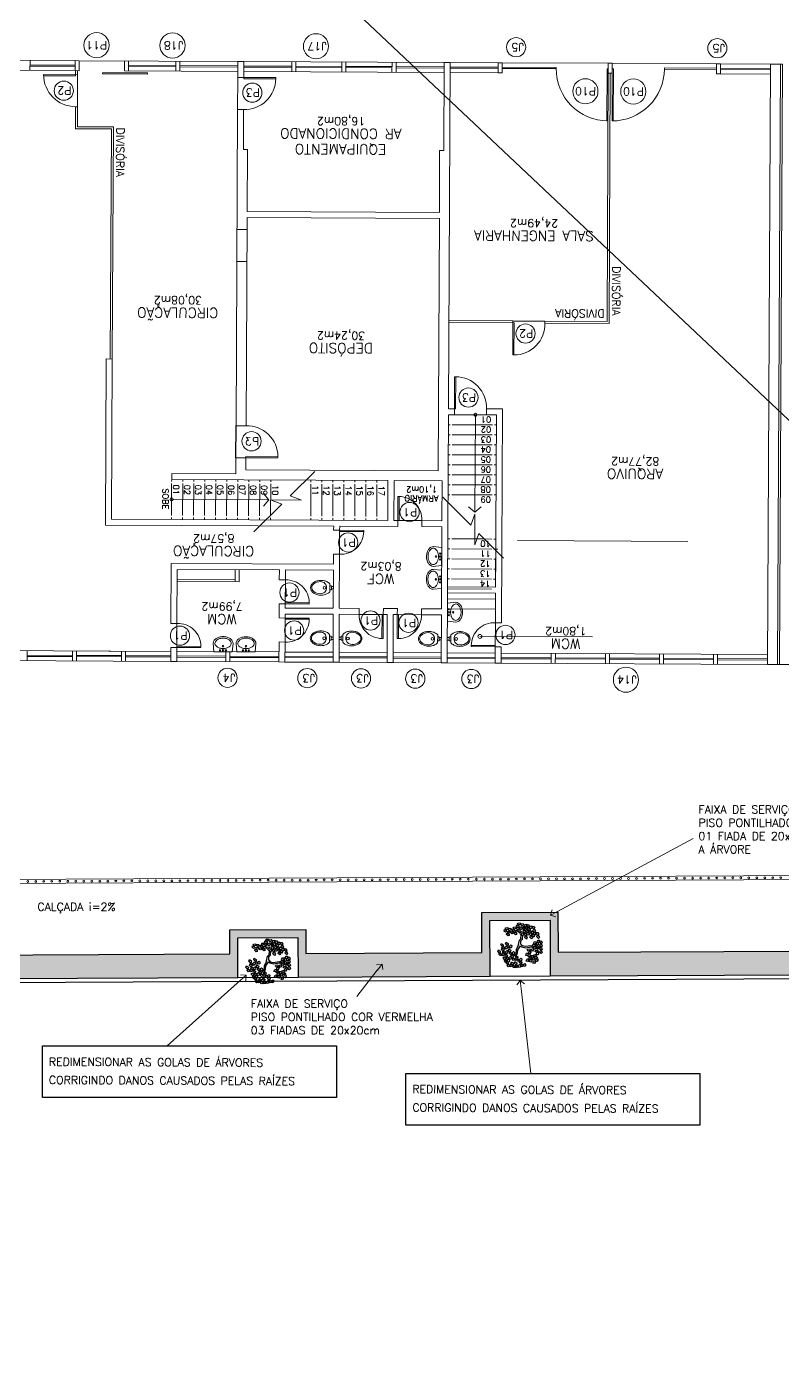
# Model space of a CAD drawing. Extents: x -1057 to 3416, y -340 to 4111.
# Drawn here: x 2319.45 to 2338.33, y -56.35 to -23.34 of the extents above; entities that cross this region are included whole.
import ezdxf
from ezdxf.enums import TextEntityAlignment as Align

# ---------------------------------------------------------------- set-up
doc = ezdxf.new("R2010")
doc.units = 0
doc.header["$LTSCALE"] = 50
for name, pattern in [('CONTINU', [0]), ('DASHDOT', [1, 0.5, -0.25, 0, -0.25]), ('DGN Style 1', [0.003115, 5.18318e-06, -0.00311]), ('HIDDEN', [9.525, 6.35, -3.175])]:
    doc.linetypes.add(name, pattern=pattern)
doc.layers.add('0.1', color=8, linetype='Continuous', lineweight=13)
doc.layers.add('Margem A3', color=8, linetype='DGN Style 1', lineweight=0)
for name, color, linetype in [('HAC', 1, 'Continuous'), ('medir projeto', 6, 'Continuous'), ('OK', 96, 'Continuous')]:
    doc.layers.add(name, color=color, linetype=linetype)
doc.styles.add('60x100', font='romans.shx', dxfattribs={"height": 0.2})
doc.styles.add('80X50', font='romans.shx')
doc.styles.get("Standard").update_dxf_attribs({"font": 'romans.shx'})

# ---------------------------------------------------------------- blocks, each defined once
blk = doc.blocks.new('P80')
for points in [[(0, 0.86), (0, 0.83), (0.15, 0.83), (0.15, 0.86)], [(0, 0), (0, 0.03), (0.15, 0.03), (0.15, 0)]]:
    blk.add_lwpolyline(points)
blk.add_lwpolyline([(-0.8, 0.06), (0, 0.06), (0, 0.03), (-0.8, 0.03)], close=True)
at = {"color": 8}
blk.add_arc((-0.025, 0.056), 0.775, 88.1408, 179.6698, dxfattribs=at)
blk = doc.blocks.new('P60')
at = {"color": 252}
blk.add_lwpolyline([(-0.6, 0.06), (0, 0.06), (0, 0.03), (-0.6, 0.03)], close=True, dxfattribs=at)
at = {"color": 8}
blk.add_arc((-0.029, 0.06), 0.571, 87.1025, 180, dxfattribs=at)
blk = doc.blocks.new('Cuba-emp')
blk.add_lwpolyline([(0.21, 0.248), (0, 0.227), (0, -0.227), (0.21, -0.248, 0.137816), (0.271, -0.231, 0.107041), (0.329, -0.176, 0.080751), (0.364, -0.099, 0.068643), (0.378, -0.001, 0.068643), (0.364, 0.098, 0.080751), (0.329, 0.174, 0.107041), (0.271, 0.23, 0.115752), (0.21, 0.248)], format="xyb")
blk.add_lwpolyline([(0.21, 0.205, -0.131827), (0.25, 0.194, -0.106633), (0.297, 0.151, -0.083482), (0.328, 0.087, -0.072232), (0.341, 0, -0.072232), (0.328, -0.087, -0.083482), (0.297, -0.151, -0.106633), (0.25, -0.194, -0.131827), (0.21, -0.205, -0.131827), (0.17, -0.194, -0.106633), (0.123, -0.151, -0.083482), (0.092, -0.087, -0.072232), (0.079, 0, -0.072232), (0.092, 0.087, -0.083482), (0.123, 0.151, -0.106633), (0.17, 0.194, -0.131827)], format="xyb", close=True)
for centre, radius in [((0.037, -0.002), 0.0193), ((0.037, -0.002), 0.0193), ((0.036, 0.071), 0.0155), ((0.14, -0.001), 0.0198), ((0.036, -0.076), 0.0155)]:
    blk.add_circle(centre, radius)
blk = doc.blocks.new('Vaso')
for points in [[(0.03, -0.05), (0.03, 0), (-0.03, 0), (-0.03, -0.05)], [(0.05, -0.09), (0.05, -0.05), (-0.05, -0.05), (-0.05, -0.09)]]:
    blk.add_lwpolyline(points)
for points in [[(0.183, -0.31, -0.071776), (0.168, -0.413, -0.083144), (0.129, -0.494, -0.106699), (0.065, -0.552, -0.132564), (-0.002, -0.57, -0.132564), (-0.069, -0.552, -0.106699), (-0.133, -0.494, -0.083144), (-0.172, -0.413, -0.071776), (-0.187, -0.31, -0.071776), (-0.172, -0.207, -0.083144), (-0.133, -0.126, -0.060171), (-0.1, -0.09), (0.096, -0.09, -0.060171), (0.129, -0.126, -0.083144), (0.168, -0.207, -0.071776)], [(-0.088, -0.497, 0.2474), (0, -0.541, 0.2474), (0.088, -0.497, 0.197858), (0.152, -0.318, 0.418329), (0, -0.168, 0.418329), (-0.152, -0.318, 0.197858)]]:
    blk.add_lwpolyline(points, format="xyb", close=True)
blk.add_circle((-0.002, -0.22), 0.0352)
blk = doc.blocks.new('ÁREA')
for p in [(0.00005, 0.00376), (0, 0)]:
    blk.add_attdef('COMPARTIMENTO', text='', height=0.0025).set_placement(p, align=Align.CENTER)
at = {"color": 1}
for p in [(-0.00005, -0.00376), (-0.0001, -0.00752)]:
    blk.add_attdef('ÁREA', text='', height=0.002, dxfattribs=at).set_placement(p, align=Align.CENTER)
blk = doc.blocks.new('P80 - parede 25cm')
for points in [[(-0.03, -0.125), (0, -0.125), (0, 0.125), (-0.03, 0.125)], [(0.83, -0.125), (0.8, -0.125), (0.8, 0.125), (0.83, 0.125)]]:
    blk.add_lwpolyline(points)
blk.add_lwpolyline([(0.77, -0.925), (0.77, -0.125), (0.8, -0.125), (0.8, -0.925)], close=True)
at = {"color": 8}
blk.add_arc((0.774, -0.15), 0.775, 178.1408, 269.6698, dxfattribs=at)
blk = doc.blocks.new('L', base_point=(1.368, 0.591))
at = {"color": 3, "lineweight": -2}
for p, q in [((1.275, 0.567), (1.306, 0.592)), ((1.288, 0.517), (1.275, 0.567)), ((1.281, 0.65), (1.312, 0.675)), ((1.294, 0.6), (1.281, 0.65)), ((1.317, 0.508), (1.288, 0.517)), ((1.322, 0.591), (1.294, 0.6)), ((1.306, 0.592), (1.336, 0.538)), ((1.312, 0.675), (1.342, 0.621)), ((1.336, 0.538), (1.317, 0.508)), ((1.342, 0.621), (1.322, 0.591)), ((1.337, 0.489), (1.356, 0.548)), ((1.376, 0.484), (1.337, 0.489)), ((1.356, 0.548), (1.391, 0.554)), ((1.404, 0.527), (1.376, 0.484)), ((1.391, 0.554), (1.404, 0.527))]:
    blk.add_line(p, q, dxfattribs=at)
blk = doc.blocks.new('Árvore-13')
at = {"color": 3}
for p, q in [((-0.8, 0.3), (-0.96, 0.41)), ((-0.8, 0.41), (-0.95, 0.5)), ((-0.36, 0.35), (-0.8, 0.41)), ((-0.37, 0.23), (-0.8, 0.3)), ((-0.13, 0.11), (-0.37, 0.23)), ((-0.07, 0.19), (-0.36, 0.35)), ((-0.07, -0.04), (-0.13, 0.11)), ((0.03, 0.07), (-0.07, 0.19)), ((0.03, 0.07), (0.32, 0.33)), ((0.12, -0.05), (0.28, 0.13)), ((0.28, 0.13), (0.42, 0.28)), ((0.32, 0.33), (0.41, 0.54)), ((0.41, 0.54), (0.48, 0.66)), ((0.42, 0.28), (0.5, 0.51)), ((0.48, 0.66), (0.57, 0.72)), ((0.5, 0.51), (0.63, 0.67)), ((0.57, 0.72), (0.61, 0.82)), ((0.63, 0.67), (0.78, 0.72)), ((-0.3, -0.39), (-0.42, -0.69)), ((-0.2, -0.45), (-0.31, -0.74)), ((-0.31, -0.74), (-0.24, -0.89)), ((-0.15, -0.3), (-0.3, -0.39)), ((-0.05, -0.38), (-0.2, -0.45)), ((-0.07, -0.04), (-0.15, -0.3)), ((0.12, -0.05), (-0.05, -0.38))]:
    blk.add_line(p, q, dxfattribs=at)
at = {"color": 3, "xscale": 3.048, "yscale": 3.048, "zscale": 3.048}
for p, rotation in [((-1.3, 0.88), 347.8021081598379), ((-0.93, 0.96), 295.0165150851705), ((-0.72, 1.45), 295.0165150851705), ((-0.49, 1.26), 295.0165150851705), ((-0.25, 1.14), 295.0165150851705), ((0.17, 1.45), 190.1248425347958), ((0.35, 0.95), 190.1248425347958), ((0.58, 1.4), 190.1248425347958), ((0.68, 0.78), 190.1248425347958), ((0.85, 1.34), 190.1248425347958), ((1.21, 1.15), 190.1248425347958), ((1.32, 0.75), 190.1248425347958), ((-1.44, 0.37), 347.8021081598379), ((-1.13, 0.41), 347.8021081598379), ((-0.85, 0.46), 295.0165150851705), ((-0.35, 0.69), 295.0165150851705), ((0.76, 0.27), 190.1248425347958), ((0.8, -0.3), 190.1248425347958), ((1.12, 0.57), 190.1248425347958), ((1.2, -0.32), 190.1248425347958), ((1.25, 0.04), 190.1248425347958), ((1.58, 0.11), 190.1248425347958), ((-0.1, -0.9), 66.16076666471405), ((-0.02, -1.19), 66.16076666471405), ((0.5, -1), 66.16076666471405), ((-0.45, -1.4), 66.16076666471405), ((0.62, -1.32), 66.16076666471405)]:
    blk.add_blockref('L', p, dxfattribs=dict(at, rotation=rotation))
for p in [(-1.39, -0.31), (-1.23, -0.88), (-1.05, -0.53), (-0.87, -1.13), (-0.85, -0.45), (-0.67, -1.02), (-0.45, -1.04), (-0.44, -0.54)]:
    blk.add_blockref('L', p, dxfattribs=at)
blk = doc.blocks.new('_Open90')
at = {"color": 0, "linetype": 'ByBlock', "lineweight": -2}
for p, q in [((0, 0), (-1, 0)), ((-0.5, 0.5), (0, 0)), ((0, 0), (-0.5, -0.5))]:
    blk.add_line(p, q, dxfattribs=at)

msp = doc.modelspace()

# ---------------------------------------------------------------- hatches: boundary and pattern name
at = {"layer": 'HAC'}
h = msp.add_hatch(dxfattribs=at)
h.set_pattern_fill('HEX', color=256, scale=0.01, angle=90.0645, style=0)
h.set_pattern_definition([(90.064457, (1880.475065, -183.519685), (-0.0549925784, -6.1866e-05), [0.03175, -0.0635]), (210.064457, (1880.475065, -183.519685), (0.027549867, -0.047594037), [0.03175, -0.0635]), (150.064457, (1880.47503, -183.487936), (-0.0274427115, -0.047655903), [0.03175, -0.0635])])
h.paths.add_polyline_path([(2345.122, -46.427), (2332.722, -46.476), (2332.72, -45.475), (2332.674, -45.475), (2332.532, -45.552), (2332.554, -45.476), (2330.82, -45.484), (2330.821, -46.484), (2326.428, -46.505), (2326.426, -45.905), (2324.526, -45.914), (2324.529, -46.514), (2317.961, -46.545), (2317.959, -45.945), (2316.359, -45.952), (2316.361, -46.552), (2310.764, -46.578), (2310.764, -45.979), (2309.164, -45.98), (2309.164, -46.581), (2308.974, -46.582), (2309.146, -47.181), (2309.363, -47.18), (2309.364, -46.18), (2309.895, -46.18), (2309.903, -46.15), (2309.967, -46.18), (2310.095, -46.18), (2310.107, -46.137), (2310.144, -46.131), (2310.143, -46.18), (2310.157, -46.179), (2310.168, -46.142), (2310.196, -46.143), (2310.218, -46.179), (2310.242, -46.179), (2310.274, -46.175), (2310.274, -46.179), (2310.564, -46.179), (2310.563, -47.179), (2316.563, -47.151), (2316.56, -46.151), (2317.759, -46.146), (2317.763, -47.145), (2324.731, -47.113), (2324.727, -46.113), (2326.227, -46.106), (2326.23, -47.106), (2331.026, -47.083), (2331.021, -45.683), (2332.521, -45.676), (2332.526, -47.077), (2343.274, -47.026), (2345.124, -47.017)])
h.paths.add_polyline_path([(2309.949, -46.155), (2309.923, -46.133), (2309.934, -46.107), (2309.983, -46.101), (2310.005, -46.137), (2310.008, -46.131)], flags=16)

# ---------------------------------------------------------------- linework, layer by layer
at = {"layer": '0.1', "color": 8}
for p, q in [((2320.668, -24.449), (2308.476, -24.389)), ((2308.477, -24.139), (2320.669, -24.199)), ((2319.539, -24.304), (2320.668, -24.309)), ((2320.668, -24.339), (2319.539, -24.334)), ((2324.727, -24.219), (2320.769, -24.2)), ((2321.997, -24.316), (2323.177, -24.322)), ((2323.176, -24.352), (2321.997, -24.346)), ((2324.726, -24.359), (2323.276, -24.352)), ((2323.277, -24.322), (2324.727, -24.329)), ((2326.076, -24.366), (2324.876, -24.36)), ((2324.877, -24.22), (2329.877, -24.245)), ((2324.877, -24.33), (2326.077, -24.336)), ((2327.326, -24.372), (2326.176, -24.366)), ((2326.177, -24.336), (2327.327, -24.342)), ((2328.576, -24.378), (2327.426, -24.373)), ((2327.427, -24.343), (2328.577, -24.348)), ((2329.876, -24.385), (2328.676, -24.379)), ((2328.677, -24.349), (2329.877, -24.355)), ((2331.226, -24.391), (2330.026, -24.385)), ((2330.027, -24.245), (2331.227, -24.251)), ((2330.027, -24.355), (2331.226, -24.361)), ((2331.326, -24.362), (2332.676, -24.368)), ((2332.676, -24.398), (2331.326, -24.392)), ((2333.977, -24.265), (2331.327, -24.252)), ((2332.676, -24.398), (2332.676, -24.368)), ((2333.976, -24.405), (2333.945, -30.715)), ((2336.677, -24.278), (2334.077, -24.265)), ((2335.376, -24.382), (2336.676, -24.388)), ((2335.376, -24.412), (2335.376, -24.382)), ((2336.676, -24.418), (2335.376, -24.412)), ((2336.776, -24.389), (2338.026, -24.395)), ((2338.026, -24.425), (2336.776, -24.419)), ((2336.777, -24.279), (2338.027, -24.285)), ((2320.728, -24.45), (2320.721, -25.85)), ((2324.725, -24.619), (2324.721, -25.419)), ((2329.876, -24.495), (2324.876, -24.47)), ((2331.226, -24.501), (2330.026, -24.495)), ((2334.026, -24.515), (2333.995, -30.765)), ((2338.026, -24.535), (2336.776, -24.529)), ((2320.673, -25.349), (2320.67, -25.899)), ((2320.723, -25.35), (2320.673, -25.349)), ((2321.569, -25.904), (2320.67, -25.899)), ((2321.619, -25.854), (2320.721, -25.85)), ((2321.54, -31.654), (2321.569, -25.904)), ((2321.59, -31.654), (2321.619, -25.854)), ((2324.956, -28.42), (2324.706, -28.419)), ((2324.702, -29.219), (2324.952, -29.22)), ((2329.995, -30.695), (2331.595, -30.703)), ((2329.995, -30.745), (2331.625, -30.753)), ((2332.395, -30.707), (2333.945, -30.715)), ((2332.395, -30.757), (2332.395, -30.707)), ((2332.395, -30.757), (2333.995, -30.765)), ((2329.982, -33.295), (2330.032, -33.296)), ((2330.082, -33.296), (2331.082, -33.301)), ((2330.139, -33.046), (2330.934, -33.05)), ((2330.659, -33.049), (2330.647, -35.481)), ((2331.132, -33.301), (2331.182, -33.301)), ((2329.981, -33.545), (2330.031, -33.546)), ((2330.081, -33.546), (2331.081, -33.551)), ((2331.131, -33.551), (2331.181, -33.551)), ((2329.98, -33.795), (2330.03, -33.796)), ((2330.08, -33.796), (2331.08, -33.801)), ((2331.13, -33.801), (2331.18, -33.801)), ((2329.977, -34.295), (2330.027, -34.296)), ((2329.979, -34.045), (2330.029, -34.046)), ((2330.077, -34.296), (2331.077, -34.301)), ((2330.079, -34.046), (2331.079, -34.051)), ((2331.127, -34.301), (2331.177, -34.301)), ((2331.129, -34.051), (2331.179, -34.051)), ((2329.976, -34.545), (2330.026, -34.545)), ((2330.076, -34.546), (2331.076, -34.551)), ((2331.126, -34.551), (2331.176, -34.551)), ((2323.075, -34.761), (2323.071, -35.561)), ((2323.076, -34.661), (2323.075, -34.711)), ((2323.35, -34.763), (2323.346, -35.563)), ((2323.351, -34.663), (2323.35, -34.713)), ((2323.625, -34.764), (2323.621, -35.564)), ((2323.626, -34.664), (2323.625, -34.714)), ((2323.9, -34.765), (2323.896, -35.565)), ((2323.901, -34.665), (2323.9, -34.715)), ((2324.175, -34.767), (2324.171, -35.567)), ((2324.176, -34.667), (2324.175, -34.717)), ((2324.45, -34.768), (2324.446, -35.568)), ((2324.451, -34.668), (2324.45, -34.718)), ((2324.725, -34.769), (2324.721, -35.569)), ((2324.726, -34.669), (2324.725, -34.719)), ((2325, -34.771), (2324.996, -35.571)), ((2325.001, -34.671), (2325, -34.721)), ((2325.275, -34.772), (2325.271, -35.572)), ((2325.276, -34.672), (2325.275, -34.722)), ((2325.55, -34.773), (2325.546, -35.573)), ((2325.551, -34.673), (2325.55, -34.723)), ((2326.551, -34.678), (2326.55, -34.728)), ((2326.826, -34.68), (2326.825, -34.73)), ((2327.101, -34.681), (2327.1, -34.731)), ((2327.376, -34.682), (2327.375, -34.732)), ((2327.651, -34.684), (2327.65, -34.734)), ((2327.926, -34.685), (2327.925, -34.735)), ((2328.201, -34.686), (2328.2, -34.736)), ((2329.975, -34.795), (2330.025, -34.795)), ((2330.075, -34.796), (2331.075, -34.801)), ((2331.125, -34.801), (2331.175, -34.801)), ((2323.073, -35.161), (2325.501, -35.173)), ((2325.501, -35.173), (2325.365, -35.33)), ((2325.501, -35.173), (2325.367, -35.015)), ((2329.974, -35.045), (2330.024, -35.045)), ((2330.074, -35.046), (2331.074, -35.051)), ((2331.124, -35.051), (2331.174, -35.051)), ((2323.071, -35.611), (2323.071, -35.661)), ((2323.346, -35.613), (2323.346, -35.663)), ((2323.621, -35.614), (2323.621, -35.664)), ((2323.896, -35.615), (2323.896, -35.665)), ((2324.171, -35.617), (2324.171, -35.667)), ((2324.446, -35.618), (2324.446, -35.668)), ((2324.721, -35.619), (2324.721, -35.669)), ((2324.996, -35.621), (2324.996, -35.671)), ((2325.271, -35.622), (2325.271, -35.672)), ((2325.546, -35.623), (2325.546, -35.673)), ((2326.546, -35.628), (2326.546, -35.678)), ((2326.821, -35.63), (2326.821, -35.68)), ((2327.096, -35.631), (2327.096, -35.681)), ((2327.371, -35.632), (2327.371, -35.682)), ((2327.646, -35.634), (2327.646, -35.684)), ((2327.921, -35.635), (2327.921, -35.685)), ((2328.196, -35.636), (2328.196, -35.686)), ((2330.647, -35.481), (2330.49, -35.346)), ((2330.647, -35.481), (2330.805, -35.347)), ((2327.269, -35.932), (2327.266, -36.532)), ((2329.321, -35.692), (2328.721, -35.689)), ((2330.879, -36.15), (2331.068, -36.151)), ((2331.118, -36.151), (2331.168, -36.151)), ((2331.117, -36.401), (2331.217, -36.401)), ((2331.162, -37.351), (2331.166, -36.591)), ((2324.663, -37.219), (2324.664, -36.919)), ((2324.763, -37.22), (2324.764, -36.92)), ((2324.663, -37.169), (2323.213, -37.162)), ((2324.763, -37.22), (2323.213, -37.212)), ((2325.913, -37.175), (2325.91, -37.775)), ((2329.962, -37.345), (2329.962, -37.495)), ((2323.208, -38.262), (2323.205, -38.862)), ((2325.909, -38.125), (2325.906, -38.725)), ((2327.759, -38.034), (2328.359, -38.037)), ((2328.709, -38.039), (2329.309, -38.042)), ((2331.155, -38.842), (2331.158, -38.242)), ((2308.405, -38.889), (2321.504, -38.954)), ((2323.053, -39.211), (2308.403, -39.139)), ((2319.466, -39.053), (2320.596, -39.059)), ((2320.595, -39.089), (2319.466, -39.083)), ((2321.825, -39.095), (2320.695, -39.09)), ((2320.696, -39.06), (2321.825, -39.065)), ((2321.554, -38.954), (2323.054, -38.961)), ((2321.925, -39.066), (2323.054, -39.071)), ((2323.054, -39.101), (2321.925, -39.096)), ((2325.753, -39.224), (2323.203, -39.212)), ((2323.204, -38.962), (2325.754, -38.974)), ((2323.204, -39.072), (2324.429, -39.078)), ((2324.429, -39.108), (2323.204, -39.102)), ((2324.529, -39.078), (2325.754, -39.084)), ((2325.754, -39.114), (2324.529, -39.108)), ((2327.103, -39.231), (2325.903, -39.225)), ((2325.904, -38.975), (2327.104, -38.981)), ((2325.904, -39.085), (2327.104, -39.091)), ((2327.104, -39.121), (2325.904, -39.115)), ((2328.453, -39.238), (2327.253, -39.232)), ((2327.254, -38.982), (2328.454, -38.988)), ((2327.254, -39.092), (2328.454, -39.098)), ((2328.454, -39.128), (2327.254, -39.122)), ((2329.803, -39.244), (2328.603, -39.239)), ((2328.604, -38.989), (2329.804, -38.994)), ((2328.604, -39.099), (2329.804, -39.104)), ((2329.804, -39.134), (2328.604, -39.129)), ((2331.153, -39.251), (2329.953, -39.245)), ((2329.954, -38.995), (2331.154, -39.001)), ((2329.954, -39.105), (2331.154, -39.111)), ((2331.154, -39.141), (2329.954, -39.135)), ((2337.953, -39.285), (2331.303, -39.252)), ((2331.304, -39.002), (2337.954, -39.035)), ((2331.304, -39.112), (2332.554, -39.118)), ((2332.554, -39.148), (2331.304, -39.142)), ((2332.654, -39.119), (2333.904, -39.125)), ((2333.904, -39.155), (2332.654, -39.149)), ((2334.004, -39.125), (2335.254, -39.131)), ((2335.254, -39.161), (2334.004, -39.155)), ((2335.354, -39.132), (2336.604, -39.138)), ((2336.604, -39.168), (2335.354, -39.162)), ((2336.704, -39.138), (2337.954, -39.145)), ((2337.954, -39.175), (2336.704, -39.168)), ((2308.376, -44.713), (2354.461, -44.481)), ((2308.275, -44.813), (2354.504, -44.581))]:
    msp.add_line(p, q, dxfattribs=at)
at = {"layer": '0.1', "color": 7}
for p, q in [((2324.725, -24.619), (2324.727, -24.219)), ((2324.877, -24.22), (2324.727, -24.219)), ((2324.875, -24.62), (2324.877, -24.22)), ((2329.866, -26.445), (2329.877, -24.245)), ((2330.027, -24.245), (2329.877, -24.245)), ((2329.984, -32.895), (2330.027, -24.245)), ((2337.953, -39.285), (2338.027, -24.285)), ((2338.277, -24.286), (2338.027, -24.285)), ((2338.203, -39.286), (2338.277, -24.286)), ((2338.253, -39.286), (2338.327, -24.286)), ((2324.875, -24.62), (2324.725, -24.619)), ((2324.682, -33.319), (2324.721, -25.419)), ((2324.871, -25.42), (2324.721, -25.419)), ((2324.866, -26.42), (2324.871, -25.42)), ((2324.866, -26.42), (2324.966, -26.42)), ((2324.959, -27.97), (2324.966, -26.42)), ((2329.759, -27.994), (2329.766, -26.444)), ((2329.766, -26.444), (2329.866, -26.445)), ((2329.759, -27.994), (2324.959, -27.97)), ((2324.932, -33.32), (2324.958, -28.12)), ((2329.758, -28.144), (2324.958, -28.12)), ((2329.727, -34.444), (2329.758, -28.144)), ((2321.42, -35.803), (2321.44, -31.653)), ((2321.44, -31.653), (2321.59, -31.654)), ((2321.571, -35.654), (2321.59, -31.654)), ((2329.984, -32.895), (2330.134, -32.896)), ((2330.134, -32.896), (2330.134, -33.046)), ((2330.934, -32.9), (2330.934, -33.05)), ((2330.934, -32.9), (2331.334, -32.902)), ((2331.308, -38.242), (2331.334, -32.902)), ((2324.682, -33.319), (2324.932, -33.32)), ((2329.962, -37.345), (2329.984, -33.045)), ((2329.984, -33.045), (2330.134, -33.046)), ((2330.934, -33.05), (2331.184, -33.051)), ((2331.162, -37.351), (2331.184, -33.051)), ((2324.676, -34.519), (2324.678, -34.119)), ((2324.928, -34.12), (2324.678, -34.119)), ((2324.927, -34.42), (2324.928, -34.12)), ((2323.076, -34.661), (2323.076, -34.511)), ((2323.076, -34.511), (2324.676, -34.519)), ((2324.927, -34.42), (2329.727, -34.444)), ((2323.076, -34.661), (2328.476, -34.688)), ((2328.471, -35.688), (2328.476, -34.688)), ((2328.621, -35.689), (2328.626, -34.689)), ((2328.626, -34.689), (2329.826, -34.695)), ((2329.821, -35.694), (2329.826, -34.695)), ((2321.42, -35.803), (2327.12, -35.831)), ((2321.571, -35.654), (2328.471, -35.688)), ((2327.119, -35.931), (2327.12, -35.831)), ((2327.119, -35.931), (2327.269, -35.932)), ((2327.269, -35.932), (2327.27, -35.832)), ((2327.27, -35.832), (2328.72, -35.839)), ((2328.621, -35.689), (2328.721, -35.689)), ((2328.721, -35.689), (2328.72, -35.839)), ((2329.32, -35.842), (2329.321, -35.692)), ((2329.32, -35.842), (2329.82, -35.844)), ((2329.321, -35.692), (2329.821, -35.694)), ((2329.81, -37.894), (2329.82, -35.844)), ((2327.115, -36.781), (2327.116, -36.531)), ((2327.266, -36.532), (2327.116, -36.531)), ((2327.26, -37.882), (2327.266, -36.532)), ((2323.058, -38.261), (2323.065, -36.761)), ((2323.065, -36.761), (2327.115, -36.781)), ((2323.208, -38.262), (2323.215, -36.912)), ((2323.215, -36.912), (2325.764, -36.925)), ((2325.763, -37.175), (2325.764, -36.925)), ((2325.913, -37.175), (2325.914, -36.925)), ((2325.914, -36.925), (2327.114, -36.931)), ((2327.11, -37.881), (2327.114, -36.931)), ((2325.763, -37.175), (2325.913, -37.175)), ((2329.953, -39.245), (2329.962, -37.495)), ((2329.962, -37.345), (2331.162, -37.351)), ((2329.962, -37.495), (2331.162, -37.501)), ((2331.158, -38.242), (2331.162, -37.501)), ((2325.759, -38.124), (2325.76, -37.775)), ((2325.91, -37.775), (2325.76, -37.775)), ((2325.91, -37.875), (2325.91, -37.775)), ((2325.91, -37.875), (2327.11, -37.881)), ((2327.26, -37.882), (2327.76, -37.884)), ((2327.76, -37.884), (2327.759, -38.034)), ((2328.359, -38.037), (2328.36, -37.887)), ((2328.36, -37.887), (2328.71, -37.889)), ((2328.709, -38.039), (2328.71, -37.889)), ((2329.31, -37.892), (2329.309, -38.042)), ((2329.31, -37.892), (2329.81, -37.894)), ((2323.058, -38.261), (2323.208, -38.262)), ((2325.909, -38.125), (2325.759, -38.124)), ((2325.909, -38.025), (2327.109, -38.031)), ((2325.909, -38.125), (2325.909, -38.025)), ((2327.103, -39.231), (2327.109, -38.031)), ((2327.253, -39.232), (2327.259, -38.032)), ((2327.259, -38.032), (2327.759, -38.034)), ((2328.359, -38.037), (2328.459, -38.038)), ((2328.453, -39.238), (2328.459, -38.038)), ((2328.603, -39.239), (2328.609, -38.039)), ((2328.609, -38.039), (2328.709, -38.039)), ((2329.309, -38.042), (2329.809, -38.044)), ((2329.803, -39.244), (2329.809, -38.044)), ((2331.308, -38.242), (2331.158, -38.242)), ((2323.053, -39.211), (2323.055, -38.861)), ((2323.205, -38.862), (2323.055, -38.861)), ((2323.203, -39.212), (2323.205, -38.862)), ((2325.753, -39.224), (2325.756, -38.724)), ((2325.756, -38.724), (2325.906, -38.725)), ((2325.903, -39.225), (2325.906, -38.725)), ((2331.153, -39.251), (2331.155, -38.842)), ((2331.305, -38.842), (2331.155, -38.842)), ((2331.303, -39.252), (2331.305, -38.842)), ((2323.053, -39.211), (2323.203, -39.212)), ((2325.753, -39.224), (2325.903, -39.225)), ((2327.103, -39.231), (2327.253, -39.232)), ((2328.453, -39.238), (2328.603, -39.239)), ((2329.803, -39.244), (2329.953, -39.245)), ((2331.153, -39.251), (2331.303, -39.252)), ((2337.953, -39.285), (2338.203, -39.286)), ((2338.253, -39.286), (2338.503, -39.287))]:
    msp.add_line(p, q, dxfattribs=at)
at = {"layer": '0.1', "color": 8, "linetype": 'CONTINU'}
for p, q in [((2338.277, -24.286), (2338.327, -24.286)), ((2335.962, -36.211), (2331.71, -36.19)), ((2333.582, -38.598), (2330.771, -38.585)), ((2338.203, -39.286), (2338.253, -39.286))]:
    msp.add_line(p, q, dxfattribs=at)
at = {"layer": '0.1', "color": 8, "linetype": 'CONTINU', "lineweight": -2}
for p, q in [((2331.595, -30.703), (2332.395, -30.707)), ((2324.678, -34.119), (2324.682, -33.319))]:
    msp.add_line(p, q, dxfattribs=at)
at = {"layer": '0.1', "color": 8, "linetype": 'DASHDOT', "ltscale": 0.2}
for p, q in [((2326.55, -34.778), (2326.546, -35.578)), ((2326.825, -34.78), (2326.821, -35.58)), ((2327.1, -34.781), (2327.096, -35.581)), ((2327.375, -34.782), (2327.371, -35.582)), ((2327.65, -34.784), (2327.646, -35.584)), ((2327.925, -34.785), (2327.921, -35.585)), ((2328.2, -34.786), (2328.196, -35.586)), ((2329.968, -36.145), (2330.018, -36.145)), ((2330.068, -36.146), (2330.879, -36.15)), ((2329.967, -36.395), (2330.017, -36.395)), ((2330.067, -36.396), (2331.067, -36.401)), ((2329.965, -36.895), (2330.015, -36.895)), ((2329.966, -36.645), (2330.016, -36.645)), ((2330.065, -36.896), (2331.065, -36.901)), ((2330.066, -36.646), (2331.066, -36.651)), ((2331.115, -36.901), (2331.165, -36.901)), ((2331.116, -36.651), (2331.166, -36.651)), ((2329.963, -37.145), (2330.013, -37.145)), ((2330.063, -37.146), (2331.063, -37.151)), ((2331.113, -37.151), (2331.163, -37.151)), ((2329.962, -37.395), (2331.062, -37.401)), ((2329.96, -37.895), (2331.16, -37.901)), ((2329.961, -37.645), (2331.161, -37.651))]:
    msp.add_line(p, q, dxfattribs=at)
at = {"layer": '0.1', "color": 8, "linetype": 'HIDDEN', "ltscale": 0.02}
msp.add_line((2321.554, -38.954), (2321.504, -38.954), dxfattribs=at)
at = {"layer": '0.1', "color": 8}
for points in [[(2319.54, -24.194), (2319.538, -24.444)], [(2324.726, -24.469), (2321.897, -24.455), (2321.898, -24.205)], [(2321.998, -24.206), (2321.997, -24.456)], [(2323.176, -24.462), (2323.177, -24.212)], [(2323.277, -24.212), (2323.276, -24.462)], [(2326.076, -24.476), (2326.077, -24.226)], [(2326.177, -24.226), (2326.176, -24.476)], [(2327.326, -24.482), (2327.327, -24.232)], [(2327.427, -24.233), (2327.426, -24.483)], [(2328.576, -24.488), (2328.577, -24.238)], [(2328.677, -24.239), (2328.676, -24.489)], [(2333.97, -25.705), (2333.94, -25.705), (2333.946, -24.405), (2333.976, -24.405)], [(2320.727, -24.55), (2319.877, -24.545), (2319.877, -24.575), (2320.677, -24.579), (2320.678, -24.449)], [(2331.595, -30.703), (2331.591, -31.553), (2331.621, -31.553), (2331.625, -30.753)], [(2326.647, -34.463), (2326.032, -35.072), (2326.314, -35.177), (2325.542, -35.173), (2325.824, -35.278), (2325.124, -35.971)], [(2331.357, -36.633), (2330.747, -36.017), (2330.643, -36.299), (2330.646, -35.527), (2330.542, -35.809), (2329.848, -35.109)], [(2319.467, -38.943), (2319.466, -39.193)], [(2320.595, -39.199), (2320.596, -38.949)], [(2320.696, -38.95), (2320.695, -39.2)], [(2321.824, -39.205), (2321.825, -38.955)], [(2321.925, -38.956), (2321.924, -39.206)], [(2324.428, -39.218), (2324.429, -38.968)], [(2324.529, -38.968), (2324.528, -39.218)], [(2332.553, -39.258), (2332.554, -39.008)], [(2332.654, -39.009), (2332.653, -39.259)], [(2333.903, -39.265), (2333.904, -39.015)], [(2334.004, -39.015), (2334.003, -39.265)], [(2335.253, -39.271), (2335.254, -39.021)], [(2335.354, -39.022), (2335.353, -39.272)], [(2336.603, -39.278), (2336.604, -39.028)], [(2336.704, -39.028), (2336.703, -39.278)]]:
    msp.add_lwpolyline(points, dxfattribs=at)
at = {"layer": '0.1', "color": 7}
for points in [[(2320.768, -24.45), (2320.668, -24.449), (2320.669, -24.199), (2320.769, -24.2)], [(2331.326, -24.502), (2331.226, -24.501), (2331.227, -24.251), (2331.327, -24.252)], [(2334.076, -24.515), (2333.976, -24.515), (2333.977, -24.265), (2334.077, -24.265)], [(2336.776, -24.529), (2336.676, -24.528), (2336.677, -24.278), (2336.777, -24.279)]]:
    msp.add_lwpolyline(points, close=True, dxfattribs=at)
at = {"layer": '0.1', "color": 8}
for points in [[(2334.076, -24.405), (2334.106, -24.405), (2334.1, -25.705), (2334.07, -25.705)], [(2322.473, -24.537), (2322.473, -24.507), (2321.344, -24.502), (2321.344, -24.532)], [(2330.168, -32.096), (2330.164, -32.896), (2330.134, -32.896), (2330.138, -32.096)]]:
    msp.add_lwpolyline(points, close=True, dxfattribs=at)
at = {"layer": '0.1', "color": 7}
for points in [[(2332.708, -45.458), (2336.097, -43.634)], [(2324.783, -47.183), (2322.965, -48.815)], [(2328.204, -46.928), (2327.701, -47.58)], [(2331.799, -47.379), (2332.041, -49.502)]]:
    msp.add_lwpolyline(points, dxfattribs=at)
at = {"layer": '0.1', "color": 8}
for centre, radius in [((2321.2, -23.812), 0.314), ((2323.097, -23.821), 0.314), ((2326.678, -23.839), 0.314), ((2331.674, -23.864), 0.24), ((2336.698, -23.888), 0.24), ((2320.382, -24.95), 0.24), ((2333.405, -24.964), 0.314), ((2334.601, -24.97), 0.314), ((2325.089, -24.999), 0.24), ((2331.911, -31.017), 0.24), ((2330.484, -32.617), 0.24), ((2330.659, -33.049), 0.0387), ((2325.07, -33.709), 0.24), ((2323.073, -35.161), 0.0387), ((2329.015, -35.478), 0.24), ((2327.482, -36.237), 0.24), ((2326.016, -37.489), 0.24), ((2328.04, -38.187), 0.24), ((2326.132, -38.437), 0.24), ((2328.988, -38.244), 0.24), ((2323.282, -38.566), 0.24), ((2331.408, -38.548), 0.24), ((2324.47, -39.618), 0.24), ((2326.461, -39.627), 0.24), ((2327.802, -39.634), 0.24), ((2329.157, -39.641), 0.24), ((2330.557, -39.648), 0.24), ((2334.416, -39.667), 0.314), ((2319.481, -44.707), 0.0225), ((2319.681, -44.706), 0.0225), ((2319.881, -44.705), 0.0225), ((2320.081, -44.704), 0.0225), ((2320.281, -44.703), 0.0225), ((2320.481, -44.702), 0.0225), ((2320.681, -44.701), 0.0225), ((2320.881, -44.7), 0.0225), ((2321.081, -44.699), 0.0225), ((2321.281, -44.698), 0.0225), ((2321.481, -44.697), 0.0225), ((2321.681, -44.696), 0.0225), ((2321.881, -44.695), 0.0225), ((2322.081, -44.694), 0.0225), ((2322.281, -44.693), 0.0225), ((2322.481, -44.692), 0.0225), ((2322.681, -44.691), 0.0225), ((2322.881, -44.69), 0.0225), ((2323.081, -44.689), 0.0225), ((2323.281, -44.688), 0.0225), ((2323.481, -44.687), 0.0225), ((2323.681, -44.686), 0.0225), ((2323.881, -44.685), 0.0225), ((2324.081, -44.684), 0.0225), ((2324.282, -44.683), 0.0225), ((2324.482, -44.682), 0.0225), ((2324.682, -44.681), 0.0225), ((2324.882, -44.68), 0.0225), ((2325.082, -44.679), 0.0225), ((2325.282, -44.678), 0.0225), ((2325.482, -44.677), 0.0225), ((2325.682, -44.676), 0.0225), ((2325.882, -44.675), 0.0225), ((2326.082, -44.674), 0.0225), ((2326.282, -44.673), 0.0225), ((2326.482, -44.672), 0.0225), ((2326.682, -44.671), 0.0225), ((2326.882, -44.67), 0.0225), ((2327.082, -44.669), 0.0225), ((2327.282, -44.668), 0.0225), ((2327.482, -44.667), 0.0225), ((2327.682, -44.666), 0.0225), ((2327.882, -44.665), 0.0225), ((2328.082, -44.664), 0.0225), ((2328.282, -44.663), 0.0225), ((2328.482, -44.662), 0.0225), ((2328.682, -44.661), 0.0225), ((2328.882, -44.66), 0.0225), ((2329.082, -44.659), 0.0225), ((2329.282, -44.658), 0.0225), ((2329.482, -44.657), 0.0225), ((2329.682, -44.656), 0.0225), ((2329.882, -44.655), 0.0225), ((2330.082, -44.654), 0.0225), ((2330.282, -44.653), 0.0225), ((2330.482, -44.652), 0.0225), ((2330.682, -44.651), 0.0225), ((2330.882, -44.65), 0.0225), ((2331.082, -44.649), 0.0225), ((2331.282, -44.648), 0.0225), ((2331.482, -44.647), 0.0225), ((2331.682, -44.646), 0.0225), ((2331.882, -44.645), 0.0225), ((2332.082, -44.644), 0.0225), ((2332.282, -44.643), 0.0225), ((2332.482, -44.642), 0.0225), ((2332.682, -44.641), 0.0225), ((2332.882, -44.64), 0.0225), ((2333.082, -44.639), 0.0225), ((2333.282, -44.638), 0.0225), ((2333.482, -44.637), 0.0225), ((2333.682, -44.636), 0.0225), ((2333.882, -44.635), 0.0225), ((2334.082, -44.634), 0.0225), ((2334.282, -44.633), 0.0225), ((2334.482, -44.632), 0.0225), ((2334.682, -44.631), 0.0225), ((2334.882, -44.63), 0.0225), ((2335.082, -44.629), 0.0225), ((2335.282, -44.628), 0.0225), ((2335.482, -44.627), 0.0225), ((2335.682, -44.626), 0.0225), ((2335.882, -44.625), 0.0225), ((2336.082, -44.624), 0.0225), ((2336.282, -44.623), 0.0225), ((2336.482, -44.622), 0.0225), ((2336.682, -44.621), 0.0225), ((2336.882, -44.62), 0.0225), ((2337.082, -44.618), 0.0225), ((2337.282, -44.617), 0.0225), ((2337.482, -44.616), 0.0225), ((2337.682, -44.615), 0.0225), ((2337.882, -44.614), 0.0225), ((2338.082, -44.613), 0.0225), ((2338.282, -44.612), 0.0225)]:
    msp.add_circle(centre, radius, dxfattribs=at)
at = {"layer": '0.1', "color": 8, "linetype": 'CONTINU'}
msp.add_circle((2330.771, -38.585), 0.0498, dxfattribs=at)
at = {"layer": '0.1', "color": 8}
for centre, radius, start, end in [((2333.976, -24.405), 1.3, 179.7175, 269.7175), ((2334.076, -24.405), 1.3, 269.7175, 359.7175), ((2320.677, -24.549), 0.8, 179.7175, 269.7175), ((2331.62, -30.778), 0.775, 270.0477, 1.5767), ((2330.16, -32.871), 0.775, 357.8583, 89.3873)]:
    msp.add_arc(centre, radius, start, end, dxfattribs=at)
at = {"layer": 'Margem A3', "color": 7, "linetype": 'CONTINU', "lineweight": -2}
for p, q in [((2354.523, -47.073), (2309.363, -47.28)), ((2324.731, -47.113), (2317.763, -47.145)), ((2324.731, -47.114), (2317.763, -47.146)), ((2331.026, -47.083), (2326.23, -47.106)), ((2331.027, -47.084), (2326.23, -47.106)), ((2343.274, -47.026), (2332.526, -47.077))]:
    msp.add_line(p, q, dxfattribs=at)
for points in [[(2308.974, -46.582), (2309.164, -46.581), (2309.164, -45.98), (2310.764, -45.979), (2310.764, -46.578), (2316.361, -46.552), (2316.359, -45.952), (2317.959, -45.945), (2317.961, -46.545), (2324.529, -46.514), (2324.526, -45.914), (2326.426, -45.905), (2326.428, -46.505), (2330.821, -46.484), (2330.82, -45.484), (2332.72, -45.475), (2332.722, -46.476), (2345.122, -46.427), (2345.12, -45.817), (2346.72, -45.81), (2346.722, -46.405), (2350.191, -46.394)], [(2331.026, -47.084), (2331.021, -45.683), (2332.521, -45.676), (2332.526, -47.077), (2331.026, -47.084)], [(2324.731, -47.114), (2324.727, -46.113), (2326.227, -46.106), (2326.23, -47.106), (2324.731, -47.114)]]:
    msp.add_lwpolyline(points, dxfattribs=at)
at = {"layer": 'medir projeto', "color": 5, "linetype": 'CONTINU', "lineweight": -2}
msp.add_line((2205.005, 92.863), (2424.251, -114.182), dxfattribs=at)
at = {"layer": 'medir projeto', "color": 7, "linetype": 'CONTINU', "lineweight": -2}
for points in [[(2319.846, -48.815), (2327.188, -48.815), (2327.188, -50.107), (2319.846, -50.107)], [(2328.922, -49.502), (2336.264, -49.502), (2336.264, -50.795), (2328.922, -50.795)]]:
    msp.add_lwpolyline(points, close=True, dxfattribs=at)

# ---------------------------------------------------------------- block references
at = {"layer": '0.1', "color": 8}
for name, p, rotation in [('P80', (2324.875, -24.59), 179.7174815060635), ('P60', (2328.691, -35.689), 269.7174815060636), ('P60', (2327.27, -35.902), 179.7174815060635), ('Cuba-emp', (2329.959, -37.979), 359.7174815060635), ('P60', (2325.909, -38.095), 179.7174815060635), ('P60', (2328.389, -38.037), 89.71748150606336), ('P60', (2331.155, -38.872), 359.7174815060635), ('Vaso', (2327.256, -38.632), 89.71748150606336), ('Vaso', (2329.956, -38.645), 89.71748150606336)]:
    msp.add_blockref(name, p, dxfattribs=dict(at, rotation=rotation))
ref = msp.add_blockref('ÁREA', (2327.298, -25.898), dxfattribs=dict(at, xscale=133.3333333333334, yscale=133.3333333333334, zscale=133.3333333333334, rotation=179.7174815060635))
ref.add_attrib('COMPARTIMENTO', 'AR CONDICIONADO', dxfattribs={"layer": '0', "color": 3, "height": 0.25, "rotation": 179.7175}).set_placement((2327.298, -25.898), align=Align.CENTER)
ref.add_attrib('ÁREA', '16,80m2', dxfattribs={"layer": '0', "color": 1, "height": 0.2, "rotation": 179.7175}).set_placement((2327.306, -25.61), align=Align.CENTER)
ref.add_attrib('COMPARTIMENTO', 'EQUIPAMENTO', dxfattribs={"layer": '0', "color": 3, "height": 0.25, "rotation": 179.7175}).set_placement((2327.289, -26.287), align=Align.CENTER)
ref = msp.add_blockref('ÁREA', (2332.117, -28.45), dxfattribs=dict(at, xscale=133.3333333333334, yscale=133.3333333333334, zscale=133.3333333333334, rotation=179.7174815060635))
ref.add_attrib('COMPARTIMENTO', 'SALA ENGENHARIA', dxfattribs={"layer": '0', "color": 3, "height": 0.25, "rotation": 179.7175}).set_placement((2332.117, -28.45), align=Align.CENTER)
ref.add_attrib('ÁREA', '24,49m2', dxfattribs={"layer": '0', "color": 1, "height": 0.2, "rotation": 179.7175}).set_placement((2332.125, -28.162), align=Align.CENTER)
ref = msp.add_blockref('ÁREA', (2323.225, -30.373), dxfattribs=dict(at, xscale=133.3333333333334, yscale=133.3333333333334, zscale=133.3333333333334, rotation=179.7174815060635))
ref.add_attrib('COMPARTIMENTO', 'CIRCULAÇÃO', dxfattribs={"layer": '0', "color": 3, "height": 0.25, "rotation": 179.7175}).set_placement((2323.225, -30.373), align=Align.CENTER)
ref.add_attrib('ÁREA', '30,08m2', dxfattribs={"layer": '0', "color": 1, "height": 0.2, "rotation": 179.7175}).set_placement((2323.233, -30.085), align=Align.CENTER)
ref = msp.add_blockref('ÁREA', (2327.298, -31.256), dxfattribs=dict(at, xscale=133.3333333333334, yscale=133.3333333333334, zscale=133.3333333333334, rotation=179.7174815060635))
ref.add_attrib('COMPARTIMENTO', 'DEPÓSITO', dxfattribs={"layer": '0', "color": 3, "height": 0.25, "rotation": 179.7175}).set_placement((2327.298, -31.256), align=Align.CENTER)
ref.add_attrib('ÁREA', '30,24m2', dxfattribs={"layer": '0', "color": 1, "height": 0.2, "rotation": 179.7175}).set_placement((2327.306, -30.969), align=Align.CENTER)
at = {"layer": '0.1', "color": 8, "xscale": -1}
for name, p, rotation in [('P80 - parede 25cm', (2324.807, -33.32), 89.7174815060634), ('Cuba-emp', (2329.816, -36.587), 359.7174815060636), ('Cuba-emp', (2329.813, -37.159), 359.7174815060636), ('P60', (2325.91, -37.805), 359.7174815060636), ('Vaso', (2327.112, -37.369), 269.7174815060636), ('P60', (2323.205, -38.892), 359.7174815060636), ('P60', (2328.679, -38.039), 269.7174815060636), ('Cuba-emp', (2324.358, -38.968), 269.7174815060636), ('Cuba-emp', (2324.93, -38.97), 269.7174815060636), ('Vaso', (2327.106, -38.631), 269.7174815060636), ('Vaso', (2329.806, -38.644), 269.7174815060636)]:
    msp.add_blockref(name, p, dxfattribs=dict(at, rotation=rotation))
at = {"layer": '0.1', "color": 8}
ref = msp.add_blockref('ÁREA', (2334.643, -34.398), dxfattribs=dict(at, xscale=133.3333333333334, yscale=133.3333333333334, zscale=133.3333333333334, rotation=179.7174815060635))
ref.add_attrib('COMPARTIMENTO', 'ARQUIVO', dxfattribs={"layer": '0', "color": 3, "height": 0.25, "rotation": 179.7175}).set_placement((2334.643, -34.398), align=Align.CENTER)
ref.add_attrib('ÁREA', '82,77m2', dxfattribs={"layer": '0', "color": 1, "height": 0.2, "rotation": 179.7175}).set_placement((2334.651, -34.111), align=Align.CENTER)
ref = msp.add_blockref('ÁREA', (2329.309, -35.126), dxfattribs=dict(at, xscale=133.3333333333334, yscale=133.3333333333334, zscale=133.3333333333334, rotation=179.7174815060635))
ref.add_attrib('COMPARTIMENTO', 'ARMÁRIO', dxfattribs={"layer": '0', "color": 1, "height": 0.15, "rotation": 179.7175}).set_placement((2329.31, -35.061), align=Align.CENTER)
ref.add_attrib('ÁREA', '1,10m2', dxfattribs={"layer": '0', "color": 1, "height": 0.15, "rotation": 179.7175}).set_placement((2329.318, -34.838), align=Align.CENTER)
ref = msp.add_blockref('ÁREA', (2324.121, -36.326), dxfattribs=dict(at, xscale=133.3333333333334, yscale=133.3333333333334, zscale=133.3333333333334, rotation=179.7174815060635))
ref.add_attrib('COMPARTIMENTO', 'CIRCULAÇÃO', dxfattribs={"layer": '0', "color": 3, "height": 0.25, "rotation": 179.7175}).set_placement((2324.121, -36.326), align=Align.CENTER)
ref.add_attrib('ÁREA', '8,57m2', dxfattribs={"layer": '0', "color": 1, "height": 0.2, "rotation": 179.7175}).set_placement((2324.129, -36.038), align=Align.CENTER)
ref = msp.add_blockref('ÁREA', (2328.296, -37.022), dxfattribs=dict(at, xscale=133.3333333333334, yscale=133.3333333333334, zscale=133.3333333333334, rotation=179.7174815060635))
ref.add_attrib('COMPARTIMENTO', 'WCF', dxfattribs={"layer": '0', "color": 3, "height": 0.25, "rotation": 179.7175}).set_placement((2328.296, -37.022), align=Align.CENTER)
ref.add_attrib('ÁREA', '8,03m2', dxfattribs={"layer": '0', "color": 1, "height": 0.2, "rotation": 179.7175}).set_placement((2328.304, -36.734), align=Align.CENTER)
at = {"layer": '0.1', "color": 8, "linetype": 'CONTINU'}
ref = msp.add_blockref('ÁREA', (2324.327, -38.027), dxfattribs=dict(at, xscale=133.3333333333334, yscale=133.3333333333334, zscale=133.3333333333334, rotation=179.7174815060635))
ref.add_attrib('COMPARTIMENTO', 'WCM', dxfattribs={"layer": '0', "color": 3, "height": 0.25, "rotation": 179.7175}).set_placement((2324.327, -38.027), align=Align.CENTER)
ref.add_attrib('ÁREA', '7,99m2', dxfattribs={"layer": '0', "color": 1, "height": 0.2, "rotation": 179.7175}).set_placement((2324.335, -37.739), align=Align.CENTER)
at = {"layer": '0.1', "color": 8}
ref = msp.add_blockref('ÁREA', (2332.909, -38.642), dxfattribs=dict(at, xscale=133.3333333333334, yscale=133.3333333333334, zscale=133.3333333333334, rotation=179.7174815060635))
ref.add_attrib('COMPARTIMENTO', 'WCM', dxfattribs={"layer": '0', "color": 3, "height": 0.25, "rotation": 179.7175}).set_placement((2332.909, -38.642), align=Align.CENTER)
ref.add_attrib('ÁREA', '1,80m2', dxfattribs={"layer": '0', "color": 1, "height": 0.2, "rotation": 179.7175}).set_placement((2332.917, -38.354), align=Align.CENTER)
at = {"layer": '0.1', "color": 7, "xscale": 0.2, "yscale": 0.2, "zscale": 0.2}
for p, rotation in [((2332.532, -45.552), 208.2794704126825), ((2328.327, -46.77), 52.29709085773717), ((2324.932, -47.049), 41.91600101248559), ((2331.777, -47.18), 96.48461074435117)]:
    msp.add_blockref('_Open90', p, dxfattribs=dict(at, rotation=rotation))
at = {"layer": 'OK', "color": 3, "linetype": 'HIDDEN', "xscale": 0.3107660917594164, "yscale": 0.3107660917594164, "zscale": 0.3107660917594164, "rotation": 196.6362105508732}
for p in [(2331.776, -46.29), (2325.487, -46.693)]:
    msp.add_blockref('Árvore-13', p, dxfattribs=at)

# ---------------------------------------------------------------- texts
at = {"layer": '0.1', "color": 7}
for s, rotation, p in [('P11', 179.7175, (2321.465, -23.712)), ('J18', 179.7175, (2323.363, -23.721)), ('J17', 179.7175, (2326.944, -23.739)), ('J5', 179.7175, (2331.865, -23.763)), ('J5', 179.7175, (2336.889, -23.788)), ('P2', 179.7175, (2320.573, -24.849)), ('P3', 179.7175, (2325.28, -24.898)), ('P10', 179.7175, (2333.671, -24.864)), ('P10', 179.7175, (2334.866, -24.87)), ('DIVISÓRIA', 269.7175, (2321.694, -25.87)), ('DIVISÓRIA', 269.7175, (2334.078, -29.334)), ('DIVISÓRIA', 179.7175, (2333.884, -30.418)), ('P2', 179.7175, (2332.103, -30.916)), ('P3', 179.7175, (2330.675, -32.517)), ('P1', 179.7175, (2329.206, -35.378)), ('P1', 179.7175, (2327.673, -36.136)), ('P1', 179.7175, (2326.207, -37.388)), ('P1', 179.7175, (2328.231, -38.086)), ('P1', 179.7175, (2329.179, -38.143)), ('P1', 179.7175, (2323.473, -38.466)), ('P1', 179.7175, (2326.323, -38.337)), ('P1', 179.7175, (2331.6, -38.447)), ('J4', 179.7175, (2324.661, -39.517)), ('J3', 179.7175, (2326.652, -39.527)), ('J3', 179.7175, (2327.993, -39.533)), ('J3', 179.7175, (2329.348, -39.54)), ('J3', 179.7175, (2330.749, -39.547)), ('J14', 179.7175, (2334.681, -39.566))]:
    msp.add_text(s, height=0.2, rotation=rotation, dxfattribs=at).set_placement(p)
at = {"layer": '0.1', "color": 7, "style": '80X50'}
for s, height, rotation, p in [('01', 0.15, 179.7175, (2331.053, -33.093)), ('03', 0.15, 179.7175, (2331.051, -33.593)), ('02', 0.15, 179.7175, (2331.052, -33.343)), ('04', 0.15, 179.7175, (2331.049, -33.843)), ('05', 0.15, 179.7175, (2331.048, -34.093)), ('07', 0.15, 179.7175, (2331.046, -34.593)), ('06', 0.15, 179.7175, (2331.047, -34.343)), ('SOBE', 0.15, 269.7175, (2322.848, -34.886)), ('01', 0.15, 269.7175, (2323.112, -34.792)), ('02', 0.15, 269.7175, (2323.387, -34.794)), ('03', 0.15, 269.7175, (2323.662, -34.795)), ('04', 0.15, 269.7175, (2323.937, -34.796)), ('05', 0.15, 269.7175, (2324.212, -34.798)), ('06', 0.15, 269.7175, (2324.487, -34.799)), ('07', 0.15, 269.7175, (2324.762, -34.8)), ('08', 0.15, 269.7175, (2325.037, -34.802)), ('09', 0.15, 269.7175, (2325.312, -34.803)), ('10', 0.15, 269.7175, (2325.587, -34.805)), ('11', 0.15, 269.7175, (2326.587, -34.809)), ('12', 0.15, 269.7175, (2326.862, -34.811)), ('13', 0.15, 269.7175, (2327.137, -34.812)), ('14', 0.15, 269.7175, (2327.412, -34.814)), ('15', 0.15, 269.7175, (2327.687, -34.815)), ('16', 0.15, 269.7175, (2327.962, -34.816)), ('17', 0.15, 269.7175, (2328.237, -34.818)), ('08', 0.15, 179.7175, (2331.044, -34.843)), ('09', 0.15, 179.7175, (2331.043, -35.093)), ('10', 0.15, 179.7175, (2331.038, -36.193)), ('11', 0.15, 179.7175, (2331.037, -36.443)), ('13', 0.15, 179.7175, (2331.034, -36.943)), ('12', 0.15, 179.7175, (2331.035, -36.693)), ('14', 0.15, 179.7175, (2331.033, -37.193)), ('REDIMENSIONAR AS GOLAS DE ÁRVORES', 0.2, 359.7175, (2320.009, -49.31)), ('CORRIGINDO DANOS CAUSADOS PELAS RAÍZES', 0.2, 359.7175, (2320.009, -49.767)), ('REDIMENSIONAR AS GOLAS DE ÁRVORES', 0.2, 359.7175, (2329.084, -49.997)), ('CORRIGINDO DANOS CAUSADOS PELAS RAÍZES', 0.2, 359.7175, (2329.084, -50.454))]:
    msp.add_text(s, height=height, rotation=rotation, dxfattribs=at).set_placement(p)
at = {"layer": '0.1', "color": 7, "text_generation_flag": 2}
msp.add_text('P3', height=0.2, rotation=359.7175, dxfattribs=at).set_placement((2325.26, -33.812))
at = {"layer": '0.1', "color": 7, "style": '80X50'}
msp.add_text('CALÇADA i=2%%%', height=0.2, dxfattribs=at).set_placement((2319.723, -45.44))
at = {"layer": '0.1', "color": 7, "char_height": 0.2, "attachment_point": 1, "style": '60x100'}
for s, insert in [('FAIXA DE SERVIÇO\\PPISO PONTILHADO COR VERMELHA \\P01 FIADA DE 20x20cm CONTORNANDO\\PA ÁRVORE', (2336.228, -42.807)), ('FAIXA DE SERVIÇO\\PPISO PONTILHADO COR VERMELHA \\P03 FIADAS DE 20x20cm', (2325.051, -47.66))]:
    msp.add_mtext(s, dxfattribs=dict(at, insert=insert))

doc.saveas('drawing.dxf')
